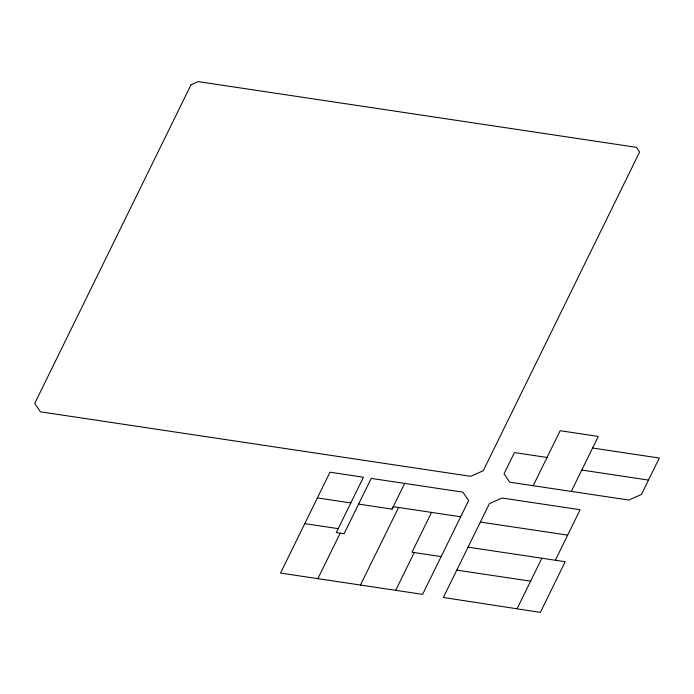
<?xml version="1.0" encoding="UTF-8"?>
<svg xmlns="http://www.w3.org/2000/svg" width="694" height="694" viewBox="0 0 694 694"><rect width="100%" height="100%" fill="white"/><g stroke="black" fill="none" stroke-linecap="round" stroke-linejoin="round"><path stroke-width="1.04" d="M338.221 528.646L336.278 532.602L344.059 533.764L371.221 478.4L462.907 492.15L468.65 500.521L422.611 594.368L280.523 573.062L329.997 472.215L363.439 477.238L338.221 528.646L304.77 523.632M317.861 578.666L340.173 533.183M358.607 504.104L392.058 509.118L393.264 506.672L460.677 516.778M392.058 509.118L404.671 483.414M431.529 512.406L412.002 552.233L441.141 556.605M395.701 590.334L414.231 552.563M468.042 547.158L565.202 561.724L540.348 612.386L443.362 597.482L489.4 503.636L502.014 498.006L580.132 509.726L555.347 560.249M533.183 485.705L560.162 430.714L598.28 436.422L571.301 491.413M517.177 608.543L541.867 558.219M360.438 585.051L398.599 507.47M592.581 448.029L659.3 458.031L641.447 494.423L628.842 500.044L509.743 482.191L504.026 473.811L514.445 452.575L547.037 457.467M581.78 470.064L648.491 480.066M480.361 522.044L567.666 535.135M317.384 497.928L350.834 502.942M456.782 570.112L530.606 581.182M191.015 84.798L34.7 403.448L40.417 411.82L470.671 476.327L483.276 470.706L639.599 152.055L636.355 147.319L198.146 81.614L191.015 84.798"/></g></svg>
